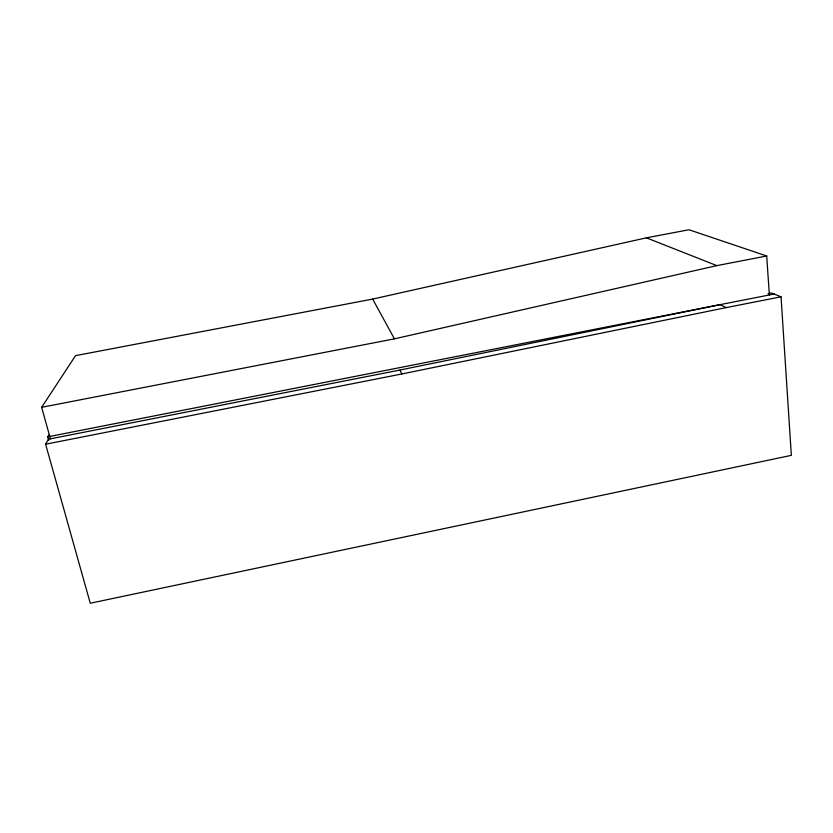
<?xml version="1.0" encoding="UTF-8"?>
<svg xmlns="http://www.w3.org/2000/svg" width="833" height="833" viewBox="0 0 833 833"><rect width="100%" height="100%" fill="white"/><g stroke="black" fill="none" stroke-linecap="round" stroke-linejoin="round"><path stroke-width="1.25" d="M45.607 444.218L48.491 439.21L399.892 370.05L720.035 304.659L726.22 307.606L781.042 296.808L791.35 455.349L90.276 603.238L45.607 444.218L401.87 373.965L726.22 307.606M48.668 440.282L47.71 436.846L48.783 435.013M50.449 438.835L41.65 407.316L75.532 355.649L372.653 299.078L646.398 237.832L688.964 229.762L766.704 255.991L769.359 294.965M41.65 407.316L394.436 338.844L716.828 265.623L766.704 255.991M768.047 293.695L771.629 292.987L781.042 296.808M47.71 436.846L774.169 294.018M646.398 237.832L716.828 265.623M372.653 299.078L394.436 338.844M399.892 370.05L401.87 373.965"/></g></svg>
